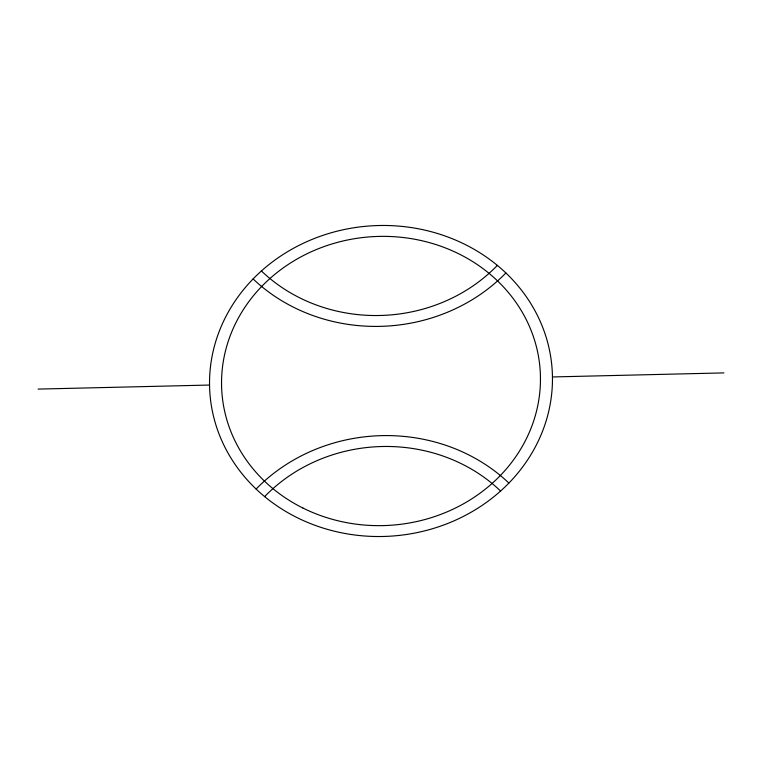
<?xml version="1.0" encoding="UTF-8"?>
<svg xmlns="http://www.w3.org/2000/svg" width="762" height="762" viewBox="0 0 762 762"><rect width="100%" height="100%" fill="white"/><g stroke="black" fill="none" stroke-linecap="round" stroke-linejoin="round"><path stroke-width="1.14" d="M38.1 389.096L209.55 385.048M552.45 376.952A171.536 155.458 -3.8 0 0 293.341 248.374A171.536 155.458 -3.8 0 0 297.209 517.674A171.536 155.458 -3.8 0 0 552.45 376.952L723.9 372.904M497.348 265.386A159.525 144.58 -3.8 0 1 261.414 270.958M505.882 272.958A171.536 155.458 -3.8 0 1 253.098 278.93M256.118 489.042A171.536 155.458 -3.8 0 1 508.902 483.07M264.652 496.614A159.525 144.58 -3.8 0 1 500.586 491.042M303.066 508.111A159.525 144.58 -3.8 0 0 540.448 377.238A159.525 144.58 -3.8 0 0 299.485 257.661A159.525 144.58 -3.8 0 0 303.066 508.111"/></g></svg>
